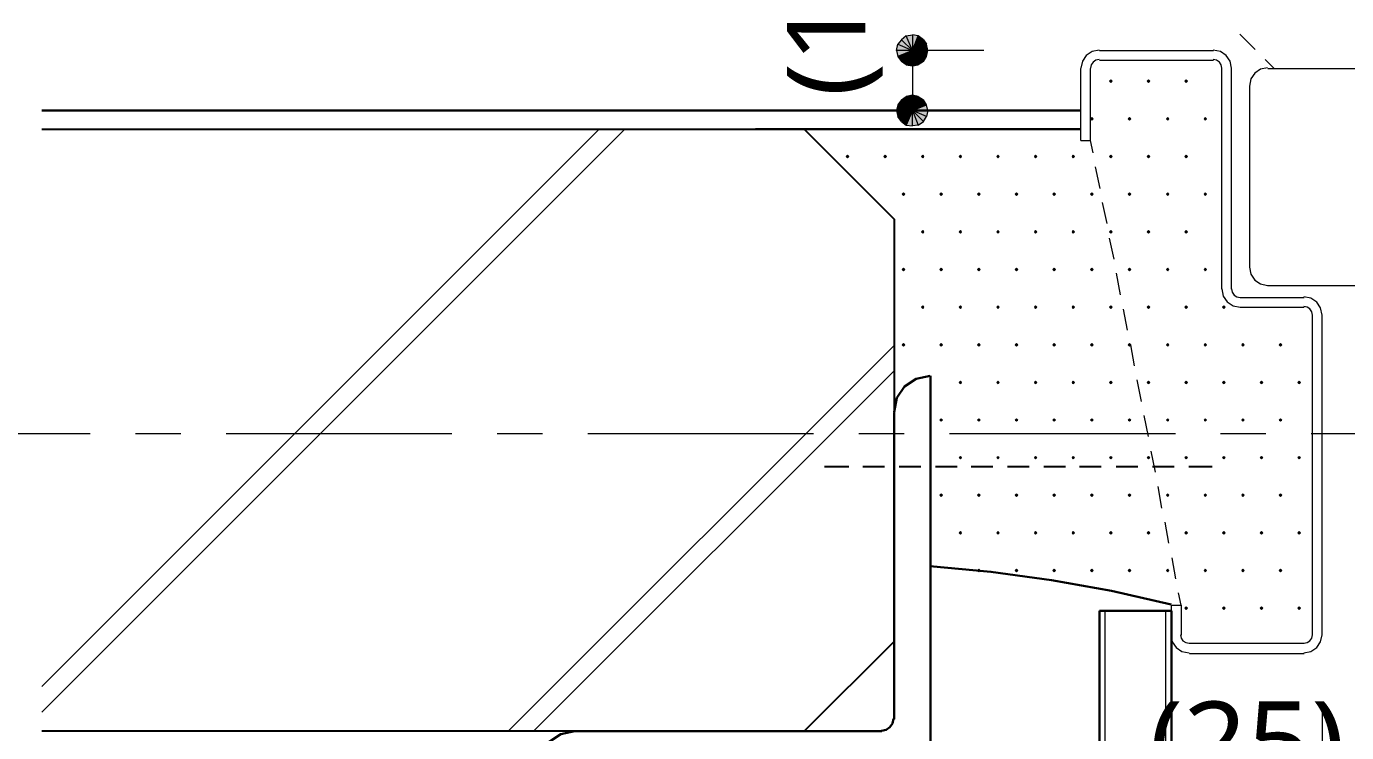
# Model space of a CAD drawing. Header units: millimetres. Extents: x 0 to 420, y 0 to 297.
# Drawn here: x 250.99 to 294.8, y 212.2 to 235.63 of the extents above; entities that cross this region are included whole.
import ezdxf
from ezdxf.enums import TextEntityAlignment as Align

# ---------------------------------------------------------------- set-up
doc = ezdxf.new("R2010")
doc.units = ezdxf.units.MM
doc.styles.add('kst32b', font='NotoSansJP-Variable.ttf')

msp = doc.modelspace()

# ---------------------------------------------------------------- hatches: boundary and pattern name
h = msp.add_hatch(color=7)
h.paths.add_polyline_path([(280.585, 235.31), (280.395, 235.352), (280.395, 234.823), (280.585, 235.31)])
h.paths.add_polyline_path([(280.395, 235.352), (280.395, 234.823), (280.183, 235.31), (280.395, 235.352)])
h.paths.add_polyline_path([(280.395, 234.823), (280.183, 235.31), (280.035, 235.183), (280.395, 234.823)])
h = msp.add_hatch(color=7)
h.paths.add_polyline_path([(280.903, 234.823), (280.861, 235.035), (280.395, 234.823), (280.903, 234.823)])
h.paths.add_polyline_path([(280.861, 235.035), (280.395, 234.823), (280.755, 235.183), (280.861, 235.035)])
h.paths.add_polyline_path([(280.395, 234.823), (280.755, 235.183), (280.585, 235.31), (280.395, 234.823)])
h = msp.add_hatch(color=7)
h.paths.add_polyline_path([(280.035, 235.183), (279.908, 235.035), (280.395, 234.823), (280.035, 235.183)])
h.paths.add_polyline_path([(279.908, 235.035), (280.395, 234.823), (279.866, 234.823), (279.908, 235.035)])
h.paths.add_polyline_path([(280.395, 234.823), (279.866, 234.823), (279.908, 234.632), (280.395, 234.823)])
h = msp.add_hatch(color=7)
h.paths.add_polyline_path([(279.908, 234.632), (280.035, 234.463), (280.395, 234.823), (279.908, 234.632)])
h.paths.add_polyline_path([(280.035, 234.463), (280.395, 234.823), (280.183, 234.357), (280.035, 234.463)])
h.paths.add_polyline_path([(280.395, 234.823), (280.183, 234.357), (280.395, 234.315), (280.395, 234.823)])
h = msp.add_hatch(color=7)
h.paths.add_polyline_path([(280.395, 234.315), (280.585, 234.357), (280.395, 234.823), (280.395, 234.315)])
h.paths.add_polyline_path([(280.585, 234.357), (280.395, 234.823), (280.755, 234.463), (280.585, 234.357)])
h.paths.add_polyline_path([(280.395, 234.823), (280.755, 234.463), (280.861, 234.632), (280.395, 234.823)])
for points in [[(280.861, 234.632), (280.903, 234.823), (280.395, 234.823), (280.861, 234.632)], [(286.978, 233.849), (286.957, 233.828), (286.935, 233.807), (286.957, 233.786), (286.978, 233.765), (286.999, 233.786), (287.02, 233.807), (286.999, 233.828), (286.978, 233.849)], [(288.227, 233.849), (288.205, 233.828), (288.184, 233.807), (288.205, 233.786), (288.227, 233.765), (288.248, 233.786), (288.269, 233.807), (288.248, 233.828), (288.227, 233.849)], [(289.475, 233.849), (289.454, 233.828), (289.433, 233.807), (289.454, 233.786), (289.475, 233.765), (289.496, 233.786), (289.518, 233.807), (289.496, 233.828), (289.475, 233.849)], [(279.908, 233.024), (279.866, 232.833), (280.395, 232.833), (279.908, 233.024)], [(286.343, 232.6), (286.321, 232.579), (286.3, 232.558), (286.321, 232.537), (286.343, 232.516), (286.364, 232.537), (286.385, 232.558), (286.364, 232.579), (286.343, 232.6)], [(287.591, 232.6), (287.57, 232.579), (287.549, 232.558), (287.57, 232.537), (287.591, 232.516), (287.613, 232.537), (287.634, 232.558), (287.613, 232.579), (287.591, 232.6)], [(288.862, 232.6), (288.84, 232.579), (288.819, 232.558), (288.84, 232.537), (288.862, 232.516), (288.883, 232.537), (288.904, 232.558), (288.883, 232.579), (288.862, 232.6)], [(290.11, 232.6), (290.089, 232.579), (290.068, 232.558), (290.089, 232.537), (290.11, 232.516), (290.132, 232.537), (290.153, 232.558), (290.132, 232.579), (290.11, 232.6)], [(278.236, 231.352), (278.215, 231.33), (278.194, 231.309), (278.215, 231.288), (278.236, 231.267), (278.257, 231.288), (278.278, 231.309), (278.257, 231.33), (278.236, 231.352)], [(279.485, 231.352), (279.464, 231.33), (279.442, 231.309), (279.464, 231.288), (279.485, 231.267), (279.506, 231.288), (279.527, 231.309), (279.506, 231.33), (279.485, 231.352)], [(280.734, 231.352), (280.712, 231.33), (280.691, 231.309), (280.712, 231.288), (280.734, 231.267), (280.755, 231.288), (280.776, 231.309), (280.755, 231.33), (280.734, 231.352)], [(281.982, 231.352), (281.961, 231.33), (281.94, 231.309), (281.961, 231.288), (281.982, 231.267), (282.004, 231.288), (282.025, 231.309), (282.004, 231.33), (281.982, 231.352)], [(283.231, 231.352), (283.21, 231.33), (283.189, 231.309), (283.21, 231.288), (283.231, 231.267), (283.252, 231.288), (283.273, 231.309), (283.252, 231.33), (283.231, 231.352)], [(284.48, 231.352), (284.459, 231.33), (284.438, 231.309), (284.459, 231.288), (284.48, 231.267), (284.501, 231.288), (284.522, 231.309), (284.501, 231.33), (284.48, 231.352)], [(285.729, 231.352), (285.708, 231.33), (285.687, 231.309), (285.708, 231.288), (285.729, 231.267), (285.75, 231.288), (285.771, 231.309), (285.75, 231.33), (285.729, 231.352)], [(286.978, 231.352), (286.957, 231.33), (286.935, 231.309), (286.957, 231.288), (286.978, 231.267), (286.999, 231.288), (287.02, 231.309), (286.999, 231.33), (286.978, 231.352)], [(288.227, 231.352), (288.205, 231.33), (288.184, 231.309), (288.205, 231.288), (288.227, 231.267), (288.248, 231.288), (288.269, 231.309), (288.248, 231.33), (288.227, 231.352)], [(289.475, 231.352), (289.454, 231.33), (289.433, 231.309), (289.454, 231.288), (289.475, 231.267), (289.496, 231.288), (289.518, 231.309), (289.496, 231.33), (289.475, 231.352)], [(280.098, 230.103), (280.077, 230.082), (280.056, 230.061), (280.077, 230.039), (280.098, 230.018), (280.12, 230.039), (280.141, 230.061), (280.12, 230.082), (280.098, 230.103)], [(281.347, 230.103), (281.326, 230.082), (281.305, 230.061), (281.326, 230.039), (281.347, 230.018), (281.369, 230.039), (281.39, 230.061), (281.369, 230.082), (281.347, 230.103)], [(282.596, 230.103), (282.575, 230.082), (282.554, 230.061), (282.575, 230.039), (282.596, 230.018), (282.617, 230.039), (282.639, 230.061), (282.617, 230.082), (282.596, 230.103)], [(283.845, 230.103), (283.824, 230.082), (283.803, 230.061), (283.824, 230.039), (283.845, 230.018), (283.866, 230.039), (283.887, 230.061), (283.866, 230.082), (283.845, 230.103)], [(285.094, 230.103), (285.073, 230.082), (285.052, 230.061), (285.073, 230.039), (285.094, 230.018), (285.115, 230.039), (285.136, 230.061), (285.115, 230.082), (285.094, 230.103)], [(286.343, 230.103), (286.321, 230.082), (286.3, 230.061), (286.321, 230.039), (286.343, 230.018), (286.364, 230.039), (286.385, 230.061), (286.364, 230.082), (286.343, 230.103)], [(287.591, 230.103), (287.57, 230.082), (287.549, 230.061), (287.57, 230.039), (287.591, 230.018), (287.613, 230.039), (287.634, 230.061), (287.613, 230.082), (287.591, 230.103)], [(288.862, 230.103), (288.84, 230.082), (288.819, 230.061), (288.84, 230.039), (288.862, 230.018), (288.883, 230.039), (288.904, 230.061), (288.883, 230.082), (288.862, 230.103)], [(290.11, 230.103), (290.089, 230.082), (290.068, 230.061), (290.089, 230.039), (290.11, 230.018), (290.132, 230.039), (290.153, 230.061), (290.132, 230.082), (290.11, 230.103)], [(280.734, 228.854), (280.712, 228.833), (280.691, 228.812), (280.712, 228.79), (280.734, 228.769), (280.755, 228.79), (280.776, 228.812), (280.755, 228.833), (280.734, 228.854)], [(281.982, 228.854), (281.961, 228.833), (281.94, 228.812), (281.961, 228.79), (281.982, 228.769), (282.004, 228.79), (282.025, 228.812), (282.004, 228.833), (281.982, 228.854)], [(283.231, 228.854), (283.21, 228.833), (283.189, 228.812), (283.21, 228.79), (283.231, 228.769), (283.252, 228.79), (283.273, 228.812), (283.252, 228.833), (283.231, 228.854)], [(284.48, 228.854), (284.459, 228.833), (284.438, 228.812), (284.459, 228.79), (284.48, 228.769), (284.501, 228.79), (284.522, 228.812), (284.501, 228.833), (284.48, 228.854)], [(285.729, 228.854), (285.708, 228.833), (285.687, 228.812), (285.708, 228.79), (285.729, 228.769), (285.75, 228.79), (285.771, 228.812), (285.75, 228.833), (285.729, 228.854)], [(286.978, 228.854), (286.957, 228.833), (286.935, 228.812), (286.957, 228.79), (286.978, 228.769), (286.999, 228.79), (287.02, 228.812), (286.999, 228.833), (286.978, 228.854)], [(288.227, 228.854), (288.205, 228.833), (288.184, 228.812), (288.205, 228.79), (288.227, 228.769), (288.248, 228.79), (288.269, 228.812), (288.248, 228.833), (288.227, 228.854)], [(289.475, 228.854), (289.454, 228.833), (289.433, 228.812), (289.454, 228.79), (289.475, 228.769), (289.496, 228.79), (289.518, 228.812), (289.496, 228.833), (289.475, 228.854)], [(280.098, 227.605), (280.077, 227.584), (280.056, 227.563), (280.077, 227.542), (280.098, 227.521), (280.12, 227.542), (280.141, 227.563), (280.12, 227.584), (280.098, 227.605)], [(281.347, 227.605), (281.326, 227.584), (281.305, 227.563), (281.326, 227.542), (281.347, 227.521), (281.369, 227.542), (281.39, 227.563), (281.369, 227.584), (281.347, 227.605)], [(282.596, 227.605), (282.575, 227.584), (282.554, 227.563), (282.575, 227.542), (282.596, 227.521), (282.617, 227.542), (282.639, 227.563), (282.617, 227.584), (282.596, 227.605)], [(283.845, 227.605), (283.824, 227.584), (283.803, 227.563), (283.824, 227.542), (283.845, 227.521), (283.866, 227.542), (283.887, 227.563), (283.866, 227.584), (283.845, 227.605)], [(285.094, 227.605), (285.073, 227.584), (285.052, 227.563), (285.073, 227.542), (285.094, 227.521), (285.115, 227.542), (285.136, 227.563), (285.115, 227.584), (285.094, 227.605)], [(286.343, 227.605), (286.321, 227.584), (286.3, 227.563), (286.321, 227.542), (286.343, 227.521), (286.364, 227.542), (286.385, 227.563), (286.364, 227.584), (286.343, 227.605)], [(287.591, 227.605), (287.57, 227.584), (287.549, 227.563), (287.57, 227.542), (287.591, 227.521), (287.613, 227.542), (287.634, 227.563), (287.613, 227.584), (287.591, 227.605)], [(288.862, 227.605), (288.84, 227.584), (288.819, 227.563), (288.84, 227.542), (288.862, 227.521), (288.883, 227.542), (288.904, 227.563), (288.883, 227.584), (288.862, 227.605)], [(290.11, 227.605), (290.089, 227.584), (290.068, 227.563), (290.089, 227.542), (290.11, 227.521), (290.132, 227.542), (290.153, 227.563), (290.132, 227.584), (290.11, 227.605)], [(280.734, 226.356), (280.712, 226.335), (280.691, 226.314), (280.712, 226.293), (280.734, 226.272), (280.755, 226.293), (280.776, 226.314), (280.755, 226.335), (280.734, 226.356)], [(281.982, 226.356), (281.961, 226.335), (281.94, 226.314), (281.961, 226.293), (281.982, 226.272), (282.004, 226.293), (282.025, 226.314), (282.004, 226.335), (281.982, 226.356)], [(283.231, 226.356), (283.21, 226.335), (283.189, 226.314), (283.21, 226.293), (283.231, 226.272), (283.252, 226.293), (283.273, 226.314), (283.252, 226.335), (283.231, 226.356)], [(284.48, 226.356), (284.459, 226.335), (284.438, 226.314), (284.459, 226.293), (284.48, 226.272), (284.501, 226.293), (284.522, 226.314), (284.501, 226.335), (284.48, 226.356)], [(285.729, 226.356), (285.708, 226.335), (285.687, 226.314), (285.708, 226.293), (285.729, 226.272), (285.75, 226.293), (285.771, 226.314), (285.75, 226.335), (285.729, 226.356)], [(286.978, 226.356), (286.957, 226.335), (286.935, 226.314), (286.957, 226.293), (286.978, 226.272), (286.999, 226.293), (287.02, 226.314), (286.999, 226.335), (286.978, 226.356)], [(288.227, 226.356), (288.205, 226.335), (288.184, 226.314), (288.205, 226.293), (288.227, 226.272), (288.248, 226.293), (288.269, 226.314), (288.248, 226.335), (288.227, 226.356)], [(289.475, 226.356), (289.454, 226.335), (289.433, 226.314), (289.454, 226.293), (289.475, 226.272), (289.496, 226.293), (289.518, 226.314), (289.496, 226.335), (289.475, 226.356)], [(290.724, 226.356), (290.703, 226.335), (290.682, 226.314), (290.703, 226.293), (290.724, 226.272), (290.745, 226.293), (290.766, 226.314), (290.745, 226.335), (290.724, 226.356)], [(280.098, 225.107), (280.077, 225.086), (280.056, 225.065), (280.077, 225.044), (280.098, 225.023), (280.12, 225.044), (280.141, 225.065), (280.12, 225.086), (280.098, 225.107)], [(281.347, 225.107), (281.326, 225.086), (281.305, 225.065), (281.326, 225.044), (281.347, 225.023), (281.369, 225.044), (281.39, 225.065), (281.369, 225.086), (281.347, 225.107)], [(282.596, 225.107), (282.575, 225.086), (282.554, 225.065), (282.575, 225.044), (282.596, 225.023), (282.617, 225.044), (282.639, 225.065), (282.617, 225.086), (282.596, 225.107)], [(283.845, 225.107), (283.824, 225.086), (283.803, 225.065), (283.824, 225.044), (283.845, 225.023), (283.866, 225.044), (283.887, 225.065), (283.866, 225.086), (283.845, 225.107)], [(285.094, 225.107), (285.073, 225.086), (285.052, 225.065), (285.073, 225.044), (285.094, 225.023), (285.115, 225.044), (285.136, 225.065), (285.115, 225.086), (285.094, 225.107)], [(286.343, 225.107), (286.321, 225.086), (286.3, 225.065), (286.321, 225.044), (286.343, 225.023), (286.364, 225.044), (286.385, 225.065), (286.364, 225.086), (286.343, 225.107)], [(287.591, 225.107), (287.57, 225.086), (287.549, 225.065), (287.57, 225.044), (287.591, 225.023), (287.613, 225.044), (287.634, 225.065), (287.613, 225.086), (287.591, 225.107)], [(288.862, 225.107), (288.84, 225.086), (288.819, 225.065), (288.84, 225.044), (288.862, 225.023), (288.883, 225.044), (288.904, 225.065), (288.883, 225.086), (288.862, 225.107)], [(290.11, 225.107), (290.089, 225.086), (290.068, 225.065), (290.089, 225.044), (290.11, 225.023), (290.132, 225.044), (290.153, 225.065), (290.132, 225.086), (290.11, 225.107)], [(291.359, 225.107), (291.338, 225.086), (291.317, 225.065), (291.338, 225.044), (291.359, 225.023), (291.38, 225.044), (291.402, 225.065), (291.38, 225.086), (291.359, 225.107)], [(292.608, 225.107), (292.587, 225.086), (292.566, 225.065), (292.587, 225.044), (292.608, 225.023), (292.629, 225.044), (292.65, 225.065), (292.629, 225.086), (292.608, 225.107)], [(281.982, 223.859), (281.961, 223.837), (281.94, 223.816), (281.961, 223.795), (281.982, 223.774), (282.004, 223.795), (282.025, 223.816), (282.004, 223.837), (281.982, 223.859)], [(283.231, 223.859), (283.21, 223.837), (283.189, 223.816), (283.21, 223.795), (283.231, 223.774), (283.252, 223.795), (283.273, 223.816), (283.252, 223.837), (283.231, 223.859)], [(284.48, 223.859), (284.459, 223.837), (284.438, 223.816), (284.459, 223.795), (284.48, 223.774), (284.501, 223.795), (284.522, 223.816), (284.501, 223.837), (284.48, 223.859)], [(285.729, 223.859), (285.708, 223.837), (285.687, 223.816), (285.708, 223.795), (285.729, 223.774), (285.75, 223.795), (285.771, 223.816), (285.75, 223.837), (285.729, 223.859)], [(286.978, 223.859), (286.957, 223.837), (286.935, 223.816), (286.957, 223.795), (286.978, 223.774), (286.999, 223.795), (287.02, 223.816), (286.999, 223.837), (286.978, 223.859)], [(288.227, 223.859), (288.205, 223.837), (288.184, 223.816), (288.205, 223.795), (288.227, 223.774), (288.248, 223.795), (288.269, 223.816), (288.248, 223.837), (288.227, 223.859)], [(289.475, 223.859), (289.454, 223.837), (289.433, 223.816), (289.454, 223.795), (289.475, 223.774), (289.496, 223.795), (289.518, 223.816), (289.496, 223.837), (289.475, 223.859)], [(290.724, 223.859), (290.703, 223.837), (290.682, 223.816), (290.703, 223.795), (290.724, 223.774), (290.745, 223.795), (290.766, 223.816), (290.745, 223.837), (290.724, 223.859)], [(291.973, 223.859), (291.952, 223.837), (291.931, 223.816), (291.952, 223.795), (291.973, 223.774), (291.994, 223.795), (292.015, 223.816), (291.994, 223.837), (291.973, 223.859)], [(293.222, 223.859), (293.201, 223.837), (293.179, 223.816), (293.201, 223.795), (293.222, 223.774), (293.243, 223.795), (293.264, 223.816), (293.243, 223.837), (293.222, 223.859)], [(281.347, 222.61), (281.326, 222.589), (281.305, 222.567), (281.326, 222.546), (281.347, 222.525), (281.369, 222.546), (281.39, 222.567), (281.369, 222.589), (281.347, 222.61)], [(282.596, 222.61), (282.575, 222.589), (282.554, 222.567), (282.575, 222.546), (282.596, 222.525), (282.617, 222.546), (282.639, 222.567), (282.617, 222.589), (282.596, 222.61)], [(283.845, 222.61), (283.824, 222.589), (283.803, 222.567), (283.824, 222.546), (283.845, 222.525), (283.866, 222.546), (283.887, 222.567), (283.866, 222.589), (283.845, 222.61)], [(285.094, 222.61), (285.073, 222.589), (285.052, 222.567), (285.073, 222.546), (285.094, 222.525), (285.115, 222.546), (285.136, 222.567), (285.115, 222.589), (285.094, 222.61)], [(286.343, 222.61), (286.321, 222.589), (286.3, 222.567), (286.321, 222.546), (286.343, 222.525), (286.364, 222.546), (286.385, 222.567), (286.364, 222.589), (286.343, 222.61)], [(287.591, 222.61), (287.57, 222.589), (287.549, 222.567), (287.57, 222.546), (287.591, 222.525), (287.613, 222.546), (287.634, 222.567), (287.613, 222.589), (287.591, 222.61)], [(288.862, 222.61), (288.84, 222.589), (288.819, 222.567), (288.84, 222.546), (288.862, 222.525), (288.883, 222.546), (288.904, 222.567), (288.883, 222.589), (288.862, 222.61)], [(290.11, 222.61), (290.089, 222.589), (290.068, 222.567), (290.089, 222.546), (290.11, 222.525), (290.132, 222.546), (290.153, 222.567), (290.132, 222.589), (290.11, 222.61)], [(291.359, 222.61), (291.338, 222.589), (291.317, 222.567), (291.338, 222.546), (291.359, 222.525), (291.38, 222.546), (291.402, 222.567), (291.38, 222.589), (291.359, 222.61)], [(292.608, 222.61), (292.587, 222.589), (292.566, 222.567), (292.587, 222.546), (292.608, 222.525), (292.629, 222.546), (292.65, 222.567), (292.629, 222.589), (292.608, 222.61)], [(281.982, 221.361), (281.961, 221.34), (281.94, 221.319), (281.961, 221.297), (281.982, 221.276), (282.004, 221.297), (282.025, 221.319), (282.004, 221.34), (281.982, 221.361)], [(283.231, 221.361), (283.21, 221.34), (283.189, 221.319), (283.21, 221.297), (283.231, 221.276), (283.252, 221.297), (283.273, 221.319), (283.252, 221.34), (283.231, 221.361)], [(284.48, 221.361), (284.459, 221.34), (284.438, 221.319), (284.459, 221.297), (284.48, 221.276), (284.501, 221.297), (284.522, 221.319), (284.501, 221.34), (284.48, 221.361)], [(285.729, 221.361), (285.708, 221.34), (285.687, 221.319), (285.708, 221.297), (285.729, 221.276), (285.75, 221.297), (285.771, 221.319), (285.75, 221.34), (285.729, 221.361)], [(286.978, 221.361), (286.957, 221.34), (286.935, 221.319), (286.957, 221.297), (286.978, 221.276), (286.999, 221.297), (287.02, 221.319), (286.999, 221.34), (286.978, 221.361)], [(288.227, 221.361), (288.205, 221.34), (288.184, 221.319), (288.205, 221.297), (288.227, 221.276), (288.248, 221.297), (288.269, 221.319), (288.248, 221.34), (288.227, 221.361)], [(289.475, 221.361), (289.454, 221.34), (289.433, 221.319), (289.454, 221.297), (289.475, 221.276), (289.496, 221.297), (289.518, 221.319), (289.496, 221.34), (289.475, 221.361)], [(290.724, 221.361), (290.703, 221.34), (290.682, 221.319), (290.703, 221.297), (290.724, 221.276), (290.745, 221.297), (290.766, 221.319), (290.745, 221.34), (290.724, 221.361)], [(291.973, 221.361), (291.952, 221.34), (291.931, 221.319), (291.952, 221.297), (291.973, 221.276), (291.994, 221.297), (292.015, 221.319), (291.994, 221.34), (291.973, 221.361)], [(293.222, 221.361), (293.201, 221.34), (293.179, 221.319), (293.201, 221.297), (293.222, 221.276), (293.243, 221.297), (293.264, 221.319), (293.243, 221.34), (293.222, 221.361)], [(281.347, 220.112), (281.326, 220.091), (281.305, 220.07), (281.326, 220.049), (281.347, 220.028), (281.369, 220.049), (281.39, 220.07), (281.369, 220.091), (281.347, 220.112)], [(282.596, 220.112), (282.575, 220.091), (282.554, 220.07), (282.575, 220.049), (282.596, 220.028), (282.617, 220.049), (282.639, 220.07), (282.617, 220.091), (282.596, 220.112)], [(283.845, 220.112), (283.824, 220.091), (283.803, 220.07), (283.824, 220.049), (283.845, 220.028), (283.866, 220.049), (283.887, 220.07), (283.866, 220.091), (283.845, 220.112)], [(285.094, 220.112), (285.073, 220.091), (285.052, 220.07), (285.073, 220.049), (285.094, 220.028), (285.115, 220.049), (285.136, 220.07), (285.115, 220.091), (285.094, 220.112)], [(286.343, 220.112), (286.321, 220.091), (286.3, 220.07), (286.321, 220.049), (286.343, 220.028), (286.364, 220.049), (286.385, 220.07), (286.364, 220.091), (286.343, 220.112)], [(287.591, 220.112), (287.57, 220.091), (287.549, 220.07), (287.57, 220.049), (287.591, 220.028), (287.613, 220.049), (287.634, 220.07), (287.613, 220.091), (287.591, 220.112)], [(288.862, 220.112), (288.84, 220.091), (288.819, 220.07), (288.84, 220.049), (288.862, 220.028), (288.883, 220.049), (288.904, 220.07), (288.883, 220.091), (288.862, 220.112)], [(290.11, 220.112), (290.089, 220.091), (290.068, 220.07), (290.089, 220.049), (290.11, 220.028), (290.132, 220.049), (290.153, 220.07), (290.132, 220.091), (290.11, 220.112)], [(291.359, 220.112), (291.338, 220.091), (291.317, 220.07), (291.338, 220.049), (291.359, 220.028), (291.38, 220.049), (291.402, 220.07), (291.38, 220.091), (291.359, 220.112)], [(292.608, 220.112), (292.587, 220.091), (292.566, 220.07), (292.587, 220.049), (292.608, 220.028), (292.629, 220.049), (292.65, 220.07), (292.629, 220.091), (292.608, 220.112)], [(281.982, 218.863), (281.961, 218.842), (281.94, 218.821), (281.961, 218.8), (281.982, 218.779), (282.004, 218.8), (282.025, 218.821), (282.004, 218.842), (281.982, 218.863)], [(283.231, 218.863), (283.21, 218.842), (283.189, 218.821), (283.21, 218.8), (283.231, 218.779), (283.252, 218.8), (283.273, 218.821), (283.252, 218.842), (283.231, 218.863)], [(284.48, 218.863), (284.459, 218.842), (284.438, 218.821), (284.459, 218.8), (284.48, 218.779), (284.501, 218.8), (284.522, 218.821), (284.501, 218.842), (284.48, 218.863)], [(285.729, 218.863), (285.708, 218.842), (285.687, 218.821), (285.708, 218.8), (285.729, 218.779), (285.75, 218.8), (285.771, 218.821), (285.75, 218.842), (285.729, 218.863)], [(286.978, 218.863), (286.957, 218.842), (286.935, 218.821), (286.957, 218.8), (286.978, 218.779), (286.999, 218.8), (287.02, 218.821), (286.999, 218.842), (286.978, 218.863)], [(288.227, 218.863), (288.205, 218.842), (288.184, 218.821), (288.205, 218.8), (288.227, 218.779), (288.248, 218.8), (288.269, 218.821), (288.248, 218.842), (288.227, 218.863)], [(289.475, 218.863), (289.454, 218.842), (289.433, 218.821), (289.454, 218.8), (289.475, 218.779), (289.496, 218.8), (289.518, 218.821), (289.496, 218.842), (289.475, 218.863)], [(290.724, 218.863), (290.703, 218.842), (290.682, 218.821), (290.703, 218.8), (290.724, 218.779), (290.745, 218.8), (290.766, 218.821), (290.745, 218.842), (290.724, 218.863)], [(291.973, 218.863), (291.952, 218.842), (291.931, 218.821), (291.952, 218.8), (291.973, 218.779), (291.994, 218.8), (292.015, 218.821), (291.994, 218.842), (291.973, 218.863)], [(293.222, 218.863), (293.201, 218.842), (293.179, 218.821), (293.201, 218.8), (293.222, 218.779), (293.243, 218.8), (293.264, 218.821), (293.243, 218.842), (293.222, 218.863)], [(282.596, 217.614), (282.575, 217.593), (282.554, 217.572), (282.575, 217.551), (282.596, 217.53), (282.617, 217.551), (282.639, 217.572), (282.617, 217.593), (282.596, 217.614)], [(283.845, 217.614), (283.824, 217.593), (283.803, 217.572), (283.824, 217.551), (283.845, 217.53), (283.866, 217.551), (283.887, 217.572), (283.866, 217.593), (283.845, 217.614)], [(285.094, 217.614), (285.073, 217.593), (285.052, 217.572), (285.073, 217.551), (285.094, 217.53), (285.115, 217.551), (285.136, 217.572), (285.115, 217.593), (285.094, 217.614)], [(286.343, 217.614), (286.321, 217.593), (286.3, 217.572), (286.321, 217.551), (286.343, 217.53), (286.364, 217.551), (286.385, 217.572), (286.364, 217.593), (286.343, 217.614)], [(287.591, 217.614), (287.57, 217.593), (287.549, 217.572), (287.57, 217.551), (287.591, 217.53), (287.613, 217.551), (287.634, 217.572), (287.613, 217.593), (287.591, 217.614)], [(288.862, 217.614), (288.84, 217.593), (288.819, 217.572), (288.84, 217.551), (288.862, 217.53), (288.883, 217.551), (288.904, 217.572), (288.883, 217.593), (288.862, 217.614)], [(290.11, 217.614), (290.089, 217.593), (290.068, 217.572), (290.089, 217.551), (290.11, 217.53), (290.132, 217.551), (290.153, 217.572), (290.132, 217.593), (290.11, 217.614)], [(291.359, 217.614), (291.338, 217.593), (291.317, 217.572), (291.338, 217.551), (291.359, 217.53), (291.38, 217.551), (291.402, 217.572), (291.38, 217.593), (291.359, 217.614)], [(292.608, 217.614), (292.587, 217.593), (292.566, 217.572), (292.587, 217.551), (292.608, 217.53), (292.629, 217.551), (292.65, 217.572), (292.629, 217.593), (292.608, 217.614)], [(289.475, 216.366), (289.454, 216.345), (289.433, 216.323), (289.454, 216.302), (289.475, 216.281), (289.496, 216.302), (289.518, 216.323), (289.496, 216.345), (289.475, 216.366)], [(290.724, 216.366), (290.703, 216.345), (290.682, 216.323), (290.703, 216.302), (290.724, 216.281), (290.745, 216.302), (290.766, 216.323), (290.745, 216.345), (290.724, 216.366)], [(291.973, 216.366), (291.952, 216.345), (291.931, 216.323), (291.952, 216.302), (291.973, 216.281), (291.994, 216.302), (292.015, 216.323), (291.994, 216.345), (291.973, 216.366)], [(293.222, 216.366), (293.201, 216.345), (293.179, 216.323), (293.201, 216.302), (293.222, 216.281), (293.243, 216.302), (293.264, 216.323), (293.243, 216.345), (293.222, 216.366)]]:
    msp.add_hatch(color=7).paths.add_polyline_path(points)
h = msp.add_hatch(color=7)
h.paths.add_polyline_path([(280.395, 233.341), (280.183, 233.299), (280.395, 232.833), (280.395, 233.341)])
h.paths.add_polyline_path([(280.183, 233.299), (280.395, 232.833), (280.035, 233.193), (280.183, 233.299)])
h.paths.add_polyline_path([(280.395, 232.833), (280.035, 233.193), (279.908, 233.024), (280.395, 232.833)])
h = msp.add_hatch(color=7)
h.paths.add_polyline_path([(280.861, 233.024), (280.755, 233.193), (280.395, 232.833), (280.861, 233.024)])
h.paths.add_polyline_path([(280.755, 233.193), (280.395, 232.833), (280.585, 233.299), (280.755, 233.193)])
h.paths.add_polyline_path([(280.395, 232.833), (280.585, 233.299), (280.395, 233.341), (280.395, 232.833)])
h = msp.add_hatch(color=7)
h.paths.add_polyline_path([(279.866, 232.833), (279.908, 232.643), (280.395, 232.833), (279.866, 232.833)])
h.paths.add_polyline_path([(279.908, 232.643), (280.395, 232.833), (280.035, 232.473), (279.908, 232.643)])
h.paths.add_polyline_path([(280.395, 232.833), (280.035, 232.473), (280.183, 232.346), (280.395, 232.833)])
h = msp.add_hatch(color=7)
h.paths.add_polyline_path([(280.183, 232.346), (280.395, 232.325), (280.395, 232.833), (280.183, 232.346)])
h.paths.add_polyline_path([(280.395, 232.325), (280.395, 232.833), (280.585, 232.346), (280.395, 232.325)])
h.paths.add_polyline_path([(280.395, 232.833), (280.585, 232.346), (280.755, 232.473), (280.395, 232.833)])
h = msp.add_hatch(color=7)
h.paths.add_polyline_path([(280.755, 232.473), (280.861, 232.643), (280.395, 232.833), (280.755, 232.473)])
h.paths.add_polyline_path([(280.861, 232.643), (280.395, 232.833), (280.903, 232.833), (280.861, 232.643)])
h.paths.add_polyline_path([(280.395, 232.833), (280.903, 232.833), (280.861, 233.024), (280.395, 232.833)])

# ---------------------------------------------------------------- linework, layer by layer
at = {"lineweight": 0}
for points in [[(280.395, 234.823), (280.183, 235.31), (280.035, 235.183)], [(280.395, 235.352), (280.395, 234.823), (280.183, 235.31)], [(280.585, 235.31), (280.395, 235.352), (280.395, 234.823)], [(280.395, 234.823), (280.755, 235.183), (280.585, 235.31)], [(279.908, 235.035), (280.395, 234.823), (279.866, 234.823)], [(280.395, 234.823), (279.866, 234.823), (279.908, 234.632)], [(280.035, 235.183), (279.908, 235.035), (280.395, 234.823)], [(279.908, 234.632), (280.035, 234.463), (280.395, 234.823)], [(280.035, 234.463), (280.395, 234.823), (280.183, 234.357)], [(280.395, 234.823), (280.183, 234.357), (280.395, 234.315)], [(280.861, 235.035), (280.395, 234.823), (280.755, 235.183)], [(280.903, 234.823), (280.861, 235.035), (280.395, 234.823)], [(280.395, 234.315), (280.585, 234.357), (280.395, 234.823)], [(280.585, 234.357), (280.395, 234.823), (280.755, 234.463)], [(280.395, 234.823), (280.755, 234.463), (280.861, 234.632)], [(280.861, 234.632), (280.903, 234.823), (280.395, 234.823)], [(286.978, 233.849), (286.957, 233.828), (286.935, 233.807), (286.957, 233.786), (286.978, 233.765), (286.999, 233.786), (287.02, 233.807), (286.999, 233.828)], [(288.227, 233.849), (288.205, 233.828), (288.184, 233.807), (288.205, 233.786), (288.227, 233.765), (288.248, 233.786), (288.269, 233.807), (288.248, 233.828)], [(289.475, 233.849), (289.454, 233.828), (289.433, 233.807), (289.454, 233.786), (289.475, 233.765), (289.496, 233.786), (289.518, 233.807), (289.496, 233.828)], [(280.395, 232.833), (280.035, 233.193), (279.908, 233.024)], [(280.183, 233.299), (280.395, 232.833), (280.035, 233.193)], [(280.395, 233.341), (280.183, 233.299), (280.395, 232.833)], [(280.395, 232.833), (280.585, 233.299), (280.395, 233.341)], [(280.755, 233.193), (280.395, 232.833), (280.585, 233.299)], [(280.861, 233.024), (280.755, 233.193), (280.395, 232.833)], [(279.908, 233.024), (279.866, 232.833), (280.395, 232.833)], [(279.866, 232.833), (279.908, 232.643), (280.395, 232.833)], [(279.908, 232.643), (280.395, 232.833), (280.035, 232.473)], [(280.395, 232.833), (280.035, 232.473), (280.183, 232.346)], [(280.183, 232.346), (280.395, 232.325), (280.395, 232.833)], [(280.395, 232.833), (280.903, 232.833), (280.861, 233.024)], [(280.395, 232.325), (280.395, 232.833), (280.585, 232.346)], [(280.395, 232.833), (280.585, 232.346), (280.755, 232.473)], [(280.755, 232.473), (280.861, 232.643), (280.395, 232.833)], [(280.861, 232.643), (280.395, 232.833), (280.903, 232.833)], [(286.343, 232.6), (286.321, 232.579), (286.3, 232.558), (286.321, 232.537), (286.343, 232.516), (286.364, 232.537), (286.385, 232.558), (286.364, 232.579)], [(287.591, 232.6), (287.57, 232.579), (287.549, 232.558), (287.57, 232.537), (287.591, 232.516), (287.613, 232.537), (287.634, 232.558), (287.613, 232.579)], [(288.862, 232.6), (288.84, 232.579), (288.819, 232.558), (288.84, 232.537), (288.862, 232.516), (288.883, 232.537), (288.904, 232.558), (288.883, 232.579)], [(290.11, 232.6), (290.089, 232.579), (290.068, 232.558), (290.089, 232.537), (290.11, 232.516), (290.132, 232.537), (290.153, 232.558), (290.132, 232.579)], [(278.236, 231.352), (278.215, 231.33), (278.194, 231.309), (278.215, 231.288), (278.236, 231.267), (278.257, 231.288), (278.278, 231.309), (278.257, 231.33)], [(279.485, 231.352), (279.464, 231.33), (279.442, 231.309), (279.464, 231.288), (279.485, 231.267), (279.506, 231.288), (279.527, 231.309), (279.506, 231.33)], [(280.734, 231.352), (280.712, 231.33), (280.691, 231.309), (280.712, 231.288), (280.734, 231.267), (280.755, 231.288), (280.776, 231.309), (280.755, 231.33)], [(281.982, 231.352), (281.961, 231.33), (281.94, 231.309), (281.961, 231.288), (281.982, 231.267), (282.004, 231.288), (282.025, 231.309), (282.004, 231.33)], [(283.231, 231.352), (283.21, 231.33), (283.189, 231.309), (283.21, 231.288), (283.231, 231.267), (283.252, 231.288), (283.273, 231.309), (283.252, 231.33)], [(284.48, 231.352), (284.459, 231.33), (284.438, 231.309), (284.459, 231.288), (284.48, 231.267), (284.501, 231.288), (284.522, 231.309), (284.501, 231.33)], [(285.729, 231.352), (285.708, 231.33), (285.687, 231.309), (285.708, 231.288), (285.729, 231.267), (285.75, 231.288), (285.771, 231.309), (285.75, 231.33)], [(286.978, 231.352), (286.957, 231.33), (286.935, 231.309), (286.957, 231.288), (286.978, 231.267), (286.999, 231.288), (287.02, 231.309), (286.999, 231.33)], [(288.227, 231.352), (288.205, 231.33), (288.184, 231.309), (288.205, 231.288), (288.227, 231.267), (288.248, 231.288), (288.269, 231.309), (288.248, 231.33)], [(289.475, 231.352), (289.454, 231.33), (289.433, 231.309), (289.454, 231.288), (289.475, 231.267), (289.496, 231.288), (289.518, 231.309), (289.496, 231.33)], [(280.098, 230.103), (280.077, 230.082), (280.056, 230.061), (280.077, 230.039), (280.098, 230.018), (280.12, 230.039), (280.141, 230.061), (280.12, 230.082)], [(281.347, 230.103), (281.326, 230.082), (281.305, 230.061), (281.326, 230.039), (281.347, 230.018), (281.369, 230.039), (281.39, 230.061), (281.369, 230.082)], [(282.596, 230.103), (282.575, 230.082), (282.554, 230.061), (282.575, 230.039), (282.596, 230.018), (282.617, 230.039), (282.639, 230.061), (282.617, 230.082)], [(283.845, 230.103), (283.824, 230.082), (283.803, 230.061), (283.824, 230.039), (283.845, 230.018), (283.866, 230.039), (283.887, 230.061), (283.866, 230.082)], [(285.094, 230.103), (285.073, 230.082), (285.052, 230.061), (285.073, 230.039), (285.094, 230.018), (285.115, 230.039), (285.136, 230.061), (285.115, 230.082)], [(286.343, 230.103), (286.321, 230.082), (286.3, 230.061), (286.321, 230.039), (286.343, 230.018), (286.364, 230.039), (286.385, 230.061), (286.364, 230.082)], [(287.591, 230.103), (287.57, 230.082), (287.549, 230.061), (287.57, 230.039), (287.591, 230.018), (287.613, 230.039), (287.634, 230.061), (287.613, 230.082)], [(288.862, 230.103), (288.84, 230.082), (288.819, 230.061), (288.84, 230.039), (288.862, 230.018), (288.883, 230.039), (288.904, 230.061), (288.883, 230.082)], [(290.11, 230.103), (290.089, 230.082), (290.068, 230.061), (290.089, 230.039), (290.11, 230.018), (290.132, 230.039), (290.153, 230.061), (290.132, 230.082)], [(280.734, 228.854), (280.712, 228.833), (280.691, 228.812), (280.712, 228.79), (280.734, 228.769), (280.755, 228.79), (280.776, 228.812), (280.755, 228.833)], [(281.982, 228.854), (281.961, 228.833), (281.94, 228.812), (281.961, 228.79), (281.982, 228.769), (282.004, 228.79), (282.025, 228.812), (282.004, 228.833)], [(283.231, 228.854), (283.21, 228.833), (283.189, 228.812), (283.21, 228.79), (283.231, 228.769), (283.252, 228.79), (283.273, 228.812), (283.252, 228.833)], [(284.48, 228.854), (284.459, 228.833), (284.438, 228.812), (284.459, 228.79), (284.48, 228.769), (284.501, 228.79), (284.522, 228.812), (284.501, 228.833)], [(285.729, 228.854), (285.708, 228.833), (285.687, 228.812), (285.708, 228.79), (285.729, 228.769), (285.75, 228.79), (285.771, 228.812), (285.75, 228.833)], [(286.978, 228.854), (286.957, 228.833), (286.935, 228.812), (286.957, 228.79), (286.978, 228.769), (286.999, 228.79), (287.02, 228.812), (286.999, 228.833)], [(288.227, 228.854), (288.205, 228.833), (288.184, 228.812), (288.205, 228.79), (288.227, 228.769), (288.248, 228.79), (288.269, 228.812), (288.248, 228.833)], [(289.475, 228.854), (289.454, 228.833), (289.433, 228.812), (289.454, 228.79), (289.475, 228.769), (289.496, 228.79), (289.518, 228.812), (289.496, 228.833)], [(280.098, 227.605), (280.077, 227.584), (280.056, 227.563), (280.077, 227.542), (280.098, 227.521), (280.12, 227.542), (280.141, 227.563), (280.12, 227.584)], [(281.347, 227.605), (281.326, 227.584), (281.305, 227.563), (281.326, 227.542), (281.347, 227.521), (281.369, 227.542), (281.39, 227.563), (281.369, 227.584)], [(282.596, 227.605), (282.575, 227.584), (282.554, 227.563), (282.575, 227.542), (282.596, 227.521), (282.617, 227.542), (282.639, 227.563), (282.617, 227.584)], [(283.845, 227.605), (283.824, 227.584), (283.803, 227.563), (283.824, 227.542), (283.845, 227.521), (283.866, 227.542), (283.887, 227.563), (283.866, 227.584)], [(285.094, 227.605), (285.073, 227.584), (285.052, 227.563), (285.073, 227.542), (285.094, 227.521), (285.115, 227.542), (285.136, 227.563), (285.115, 227.584)], [(286.343, 227.605), (286.321, 227.584), (286.3, 227.563), (286.321, 227.542), (286.343, 227.521), (286.364, 227.542), (286.385, 227.563), (286.364, 227.584)], [(287.591, 227.605), (287.57, 227.584), (287.549, 227.563), (287.57, 227.542), (287.591, 227.521), (287.613, 227.542), (287.634, 227.563), (287.613, 227.584)], [(288.862, 227.605), (288.84, 227.584), (288.819, 227.563), (288.84, 227.542), (288.862, 227.521), (288.883, 227.542), (288.904, 227.563), (288.883, 227.584)], [(290.11, 227.605), (290.089, 227.584), (290.068, 227.563), (290.089, 227.542), (290.11, 227.521), (290.132, 227.542), (290.153, 227.563), (290.132, 227.584)], [(280.734, 226.356), (280.712, 226.335), (280.691, 226.314), (280.712, 226.293), (280.734, 226.272), (280.755, 226.293), (280.776, 226.314), (280.755, 226.335)], [(281.982, 226.356), (281.961, 226.335), (281.94, 226.314), (281.961, 226.293), (281.982, 226.272), (282.004, 226.293), (282.025, 226.314), (282.004, 226.335)], [(283.231, 226.356), (283.21, 226.335), (283.189, 226.314), (283.21, 226.293), (283.231, 226.272), (283.252, 226.293), (283.273, 226.314), (283.252, 226.335)], [(284.48, 226.356), (284.459, 226.335), (284.438, 226.314), (284.459, 226.293), (284.48, 226.272), (284.501, 226.293), (284.522, 226.314), (284.501, 226.335)], [(285.729, 226.356), (285.708, 226.335), (285.687, 226.314), (285.708, 226.293), (285.729, 226.272), (285.75, 226.293), (285.771, 226.314), (285.75, 226.335)], [(286.978, 226.356), (286.957, 226.335), (286.935, 226.314), (286.957, 226.293), (286.978, 226.272), (286.999, 226.293), (287.02, 226.314), (286.999, 226.335)], [(288.227, 226.356), (288.205, 226.335), (288.184, 226.314), (288.205, 226.293), (288.227, 226.272), (288.248, 226.293), (288.269, 226.314), (288.248, 226.335)], [(289.475, 226.356), (289.454, 226.335), (289.433, 226.314), (289.454, 226.293), (289.475, 226.272), (289.496, 226.293), (289.518, 226.314), (289.496, 226.335)], [(290.724, 226.356), (290.703, 226.335), (290.682, 226.314), (290.703, 226.293), (290.724, 226.272), (290.745, 226.293), (290.766, 226.314), (290.745, 226.335)], [(280.098, 225.107), (280.077, 225.086), (280.056, 225.065), (280.077, 225.044), (280.098, 225.023), (280.12, 225.044), (280.141, 225.065), (280.12, 225.086)], [(281.347, 225.107), (281.326, 225.086), (281.305, 225.065), (281.326, 225.044), (281.347, 225.023), (281.369, 225.044), (281.39, 225.065), (281.369, 225.086)], [(282.596, 225.107), (282.575, 225.086), (282.554, 225.065), (282.575, 225.044), (282.596, 225.023), (282.617, 225.044), (282.639, 225.065), (282.617, 225.086)], [(283.845, 225.107), (283.824, 225.086), (283.803, 225.065), (283.824, 225.044), (283.845, 225.023), (283.866, 225.044), (283.887, 225.065), (283.866, 225.086)], [(285.094, 225.107), (285.073, 225.086), (285.052, 225.065), (285.073, 225.044), (285.094, 225.023), (285.115, 225.044), (285.136, 225.065), (285.115, 225.086)], [(286.343, 225.107), (286.321, 225.086), (286.3, 225.065), (286.321, 225.044), (286.343, 225.023), (286.364, 225.044), (286.385, 225.065), (286.364, 225.086)], [(287.591, 225.107), (287.57, 225.086), (287.549, 225.065), (287.57, 225.044), (287.591, 225.023), (287.613, 225.044), (287.634, 225.065), (287.613, 225.086)], [(288.862, 225.107), (288.84, 225.086), (288.819, 225.065), (288.84, 225.044), (288.862, 225.023), (288.883, 225.044), (288.904, 225.065), (288.883, 225.086)], [(290.11, 225.107), (290.089, 225.086), (290.068, 225.065), (290.089, 225.044), (290.11, 225.023), (290.132, 225.044), (290.153, 225.065), (290.132, 225.086)], [(291.359, 225.107), (291.338, 225.086), (291.317, 225.065), (291.338, 225.044), (291.359, 225.023), (291.38, 225.044), (291.402, 225.065), (291.38, 225.086)], [(292.608, 225.107), (292.587, 225.086), (292.566, 225.065), (292.587, 225.044), (292.608, 225.023), (292.629, 225.044), (292.65, 225.065), (292.629, 225.086)], [(281.982, 223.859), (281.961, 223.837), (281.94, 223.816), (281.961, 223.795), (281.982, 223.774), (282.004, 223.795), (282.025, 223.816), (282.004, 223.837)], [(283.231, 223.859), (283.21, 223.837), (283.189, 223.816), (283.21, 223.795), (283.231, 223.774), (283.252, 223.795), (283.273, 223.816), (283.252, 223.837)], [(284.48, 223.859), (284.459, 223.837), (284.438, 223.816), (284.459, 223.795), (284.48, 223.774), (284.501, 223.795), (284.522, 223.816), (284.501, 223.837)], [(285.729, 223.859), (285.708, 223.837), (285.687, 223.816), (285.708, 223.795), (285.729, 223.774), (285.75, 223.795), (285.771, 223.816), (285.75, 223.837)], [(286.978, 223.859), (286.957, 223.837), (286.935, 223.816), (286.957, 223.795), (286.978, 223.774), (286.999, 223.795), (287.02, 223.816), (286.999, 223.837)], [(288.227, 223.859), (288.205, 223.837), (288.184, 223.816), (288.205, 223.795), (288.227, 223.774), (288.248, 223.795), (288.269, 223.816), (288.248, 223.837)], [(289.475, 223.859), (289.454, 223.837), (289.433, 223.816), (289.454, 223.795), (289.475, 223.774), (289.496, 223.795), (289.518, 223.816), (289.496, 223.837)], [(290.724, 223.859), (290.703, 223.837), (290.682, 223.816), (290.703, 223.795), (290.724, 223.774), (290.745, 223.795), (290.766, 223.816), (290.745, 223.837)], [(291.973, 223.859), (291.952, 223.837), (291.931, 223.816), (291.952, 223.795), (291.973, 223.774), (291.994, 223.795), (292.015, 223.816), (291.994, 223.837)], [(293.222, 223.859), (293.201, 223.837), (293.179, 223.816), (293.201, 223.795), (293.222, 223.774), (293.243, 223.795), (293.264, 223.816), (293.243, 223.837)], [(281.347, 222.61), (281.326, 222.589), (281.305, 222.567), (281.326, 222.546), (281.347, 222.525), (281.369, 222.546), (281.39, 222.567), (281.369, 222.589)], [(282.596, 222.61), (282.575, 222.589), (282.554, 222.567), (282.575, 222.546), (282.596, 222.525), (282.617, 222.546), (282.639, 222.567), (282.617, 222.589)], [(283.845, 222.61), (283.824, 222.589), (283.803, 222.567), (283.824, 222.546), (283.845, 222.525), (283.866, 222.546), (283.887, 222.567), (283.866, 222.589)], [(285.094, 222.61), (285.073, 222.589), (285.052, 222.567), (285.073, 222.546), (285.094, 222.525), (285.115, 222.546), (285.136, 222.567), (285.115, 222.589)], [(286.343, 222.61), (286.321, 222.589), (286.3, 222.567), (286.321, 222.546), (286.343, 222.525), (286.364, 222.546), (286.385, 222.567), (286.364, 222.589)], [(287.591, 222.61), (287.57, 222.589), (287.549, 222.567), (287.57, 222.546), (287.591, 222.525), (287.613, 222.546), (287.634, 222.567), (287.613, 222.589)], [(288.862, 222.61), (288.84, 222.589), (288.819, 222.567), (288.84, 222.546), (288.862, 222.525), (288.883, 222.546), (288.904, 222.567), (288.883, 222.589)], [(290.11, 222.61), (290.089, 222.589), (290.068, 222.567), (290.089, 222.546), (290.11, 222.525), (290.132, 222.546), (290.153, 222.567), (290.132, 222.589)], [(291.359, 222.61), (291.338, 222.589), (291.317, 222.567), (291.338, 222.546), (291.359, 222.525), (291.38, 222.546), (291.402, 222.567), (291.38, 222.589)], [(292.608, 222.61), (292.587, 222.589), (292.566, 222.567), (292.587, 222.546), (292.608, 222.525), (292.629, 222.546), (292.65, 222.567), (292.629, 222.589)], [(281.982, 221.361), (281.961, 221.34), (281.94, 221.319), (281.961, 221.297), (281.982, 221.276), (282.004, 221.297), (282.025, 221.319), (282.004, 221.34)], [(283.231, 221.361), (283.21, 221.34), (283.189, 221.319), (283.21, 221.297), (283.231, 221.276), (283.252, 221.297), (283.273, 221.319), (283.252, 221.34)], [(284.48, 221.361), (284.459, 221.34), (284.438, 221.319), (284.459, 221.297), (284.48, 221.276), (284.501, 221.297), (284.522, 221.319), (284.501, 221.34)], [(285.729, 221.361), (285.708, 221.34), (285.687, 221.319), (285.708, 221.297), (285.729, 221.276), (285.75, 221.297), (285.771, 221.319), (285.75, 221.34)], [(286.978, 221.361), (286.957, 221.34), (286.935, 221.319), (286.957, 221.297), (286.978, 221.276), (286.999, 221.297), (287.02, 221.319), (286.999, 221.34)], [(288.227, 221.361), (288.205, 221.34), (288.184, 221.319), (288.205, 221.297), (288.227, 221.276), (288.248, 221.297), (288.269, 221.319), (288.248, 221.34)], [(289.475, 221.361), (289.454, 221.34), (289.433, 221.319), (289.454, 221.297), (289.475, 221.276), (289.496, 221.297), (289.518, 221.319), (289.496, 221.34)], [(290.724, 221.361), (290.703, 221.34), (290.682, 221.319), (290.703, 221.297), (290.724, 221.276), (290.745, 221.297), (290.766, 221.319), (290.745, 221.34)], [(291.973, 221.361), (291.952, 221.34), (291.931, 221.319), (291.952, 221.297), (291.973, 221.276), (291.994, 221.297), (292.015, 221.319), (291.994, 221.34)], [(293.222, 221.361), (293.201, 221.34), (293.179, 221.319), (293.201, 221.297), (293.222, 221.276), (293.243, 221.297), (293.264, 221.319), (293.243, 221.34)], [(281.347, 220.112), (281.326, 220.091), (281.305, 220.07), (281.326, 220.049), (281.347, 220.028), (281.369, 220.049), (281.39, 220.07), (281.369, 220.091)], [(282.596, 220.112), (282.575, 220.091), (282.554, 220.07), (282.575, 220.049), (282.596, 220.028), (282.617, 220.049), (282.639, 220.07), (282.617, 220.091)], [(283.845, 220.112), (283.824, 220.091), (283.803, 220.07), (283.824, 220.049), (283.845, 220.028), (283.866, 220.049), (283.887, 220.07), (283.866, 220.091)], [(285.094, 220.112), (285.073, 220.091), (285.052, 220.07), (285.073, 220.049), (285.094, 220.028), (285.115, 220.049), (285.136, 220.07), (285.115, 220.091)], [(286.343, 220.112), (286.321, 220.091), (286.3, 220.07), (286.321, 220.049), (286.343, 220.028), (286.364, 220.049), (286.385, 220.07), (286.364, 220.091)], [(287.591, 220.112), (287.57, 220.091), (287.549, 220.07), (287.57, 220.049), (287.591, 220.028), (287.613, 220.049), (287.634, 220.07), (287.613, 220.091)], [(288.862, 220.112), (288.84, 220.091), (288.819, 220.07), (288.84, 220.049), (288.862, 220.028), (288.883, 220.049), (288.904, 220.07), (288.883, 220.091)], [(290.11, 220.112), (290.089, 220.091), (290.068, 220.07), (290.089, 220.049), (290.11, 220.028), (290.132, 220.049), (290.153, 220.07), (290.132, 220.091)], [(291.359, 220.112), (291.338, 220.091), (291.317, 220.07), (291.338, 220.049), (291.359, 220.028), (291.38, 220.049), (291.402, 220.07), (291.38, 220.091)], [(292.608, 220.112), (292.587, 220.091), (292.566, 220.07), (292.587, 220.049), (292.608, 220.028), (292.629, 220.049), (292.65, 220.07), (292.629, 220.091)], [(281.982, 218.863), (281.961, 218.842), (281.94, 218.821), (281.961, 218.8), (281.982, 218.779), (282.004, 218.8), (282.025, 218.821), (282.004, 218.842)], [(283.231, 218.863), (283.21, 218.842), (283.189, 218.821), (283.21, 218.8), (283.231, 218.779), (283.252, 218.8), (283.273, 218.821), (283.252, 218.842)], [(284.48, 218.863), (284.459, 218.842), (284.438, 218.821), (284.459, 218.8), (284.48, 218.779), (284.501, 218.8), (284.522, 218.821), (284.501, 218.842)], [(285.729, 218.863), (285.708, 218.842), (285.687, 218.821), (285.708, 218.8), (285.729, 218.779), (285.75, 218.8), (285.771, 218.821), (285.75, 218.842)], [(286.978, 218.863), (286.957, 218.842), (286.935, 218.821), (286.957, 218.8), (286.978, 218.779), (286.999, 218.8), (287.02, 218.821), (286.999, 218.842)], [(288.227, 218.863), (288.205, 218.842), (288.184, 218.821), (288.205, 218.8), (288.227, 218.779), (288.248, 218.8), (288.269, 218.821), (288.248, 218.842)], [(289.475, 218.863), (289.454, 218.842), (289.433, 218.821), (289.454, 218.8), (289.475, 218.779), (289.496, 218.8), (289.518, 218.821), (289.496, 218.842)], [(290.724, 218.863), (290.703, 218.842), (290.682, 218.821), (290.703, 218.8), (290.724, 218.779), (290.745, 218.8), (290.766, 218.821), (290.745, 218.842)], [(291.973, 218.863), (291.952, 218.842), (291.931, 218.821), (291.952, 218.8), (291.973, 218.779), (291.994, 218.8), (292.015, 218.821), (291.994, 218.842)], [(293.222, 218.863), (293.201, 218.842), (293.179, 218.821), (293.201, 218.8), (293.222, 218.779), (293.243, 218.8), (293.264, 218.821), (293.243, 218.842)], [(282.596, 217.614), (282.575, 217.593), (282.554, 217.572), (282.575, 217.551), (282.596, 217.53), (282.617, 217.551), (282.639, 217.572), (282.617, 217.593)], [(283.845, 217.614), (283.824, 217.593), (283.803, 217.572), (283.824, 217.551), (283.845, 217.53), (283.866, 217.551), (283.887, 217.572), (283.866, 217.593)], [(285.094, 217.614), (285.073, 217.593), (285.052, 217.572), (285.073, 217.551), (285.094, 217.53), (285.115, 217.551), (285.136, 217.572), (285.115, 217.593)], [(286.343, 217.614), (286.321, 217.593), (286.3, 217.572), (286.321, 217.551), (286.343, 217.53), (286.364, 217.551), (286.385, 217.572), (286.364, 217.593)], [(287.591, 217.614), (287.57, 217.593), (287.549, 217.572), (287.57, 217.551), (287.591, 217.53), (287.613, 217.551), (287.634, 217.572), (287.613, 217.593)], [(288.862, 217.614), (288.84, 217.593), (288.819, 217.572), (288.84, 217.551), (288.862, 217.53), (288.883, 217.551), (288.904, 217.572), (288.883, 217.593)], [(290.11, 217.614), (290.089, 217.593), (290.068, 217.572), (290.089, 217.551), (290.11, 217.53), (290.132, 217.551), (290.153, 217.572), (290.132, 217.593)], [(291.359, 217.614), (291.338, 217.593), (291.317, 217.572), (291.338, 217.551), (291.359, 217.53), (291.38, 217.551), (291.402, 217.572), (291.38, 217.593)], [(292.608, 217.614), (292.587, 217.593), (292.566, 217.572), (292.587, 217.551), (292.608, 217.53), (292.629, 217.551), (292.65, 217.572), (292.629, 217.593)], [(289.475, 216.366), (289.454, 216.345), (289.433, 216.323), (289.454, 216.302), (289.475, 216.281), (289.496, 216.302), (289.518, 216.323), (289.496, 216.345)], [(290.724, 216.366), (290.703, 216.345), (290.682, 216.323), (290.703, 216.302), (290.724, 216.281), (290.745, 216.302), (290.766, 216.323), (290.745, 216.345)], [(291.973, 216.366), (291.952, 216.345), (291.931, 216.323), (291.952, 216.302), (291.973, 216.281), (291.994, 216.302), (292.015, 216.323), (291.994, 216.345)], [(293.222, 216.366), (293.201, 216.345), (293.179, 216.323), (293.201, 216.302), (293.222, 216.281), (293.243, 216.302), (293.264, 216.323), (293.243, 216.345)]]:
    msp.add_lwpolyline(points, close=True, dxfattribs=at)
at = {"lineweight": 13}
for points in [[(291.253, 235.373), (291.761, 234.865)], [(282.766, 234.823), (280.353, 234.823)], [(286.586, 234.844), (286.351, 234.797), (286.16, 234.667), (286.03, 234.476), (285.983, 234.241)], [(286.597, 234.823), (290.386, 234.823)], [(290.978, 234.241), (290.931, 234.476), (290.801, 234.667), (290.61, 234.797), (290.375, 234.844)], [(280.395, 234.421), (280.395, 233.236)], [(286.586, 234.527), (286.475, 234.504), (286.384, 234.443), (286.323, 234.352), (286.3, 234.241)], [(286.597, 234.505), (290.386, 234.505)], [(290.661, 234.241), (290.638, 234.352), (290.577, 234.443), (290.486, 234.504), (290.375, 234.527)], [(292.1, 234.527), (292.396, 234.23)], [(285.983, 231.838), (285.983, 234.23)], [(286.3, 231.838), (286.3, 234.23)], [(290.661, 226.907), (290.661, 234.23)], [(290.978, 226.907), (290.978, 234.23)], [(292.174, 234.252), (291.939, 234.204), (291.748, 234.075), (291.618, 233.883), (291.571, 233.648)], [(292.185, 234.23), (313.796, 234.23)], [(291.592, 227.626), (291.592, 233.638)], [(270.002, 232.22), (251.502, 213.72)], [(270.849, 232.22), (251.502, 212.873)], [(285.983, 231.838), (286.3, 231.838)], [(286.385, 231.436), (286.3, 231.838)], [(286.618, 230.251), (286.47, 230.971)], [(286.851, 229.087), (286.703, 229.785)], [(287.084, 227.901), (286.935, 228.6)], [(287.295, 226.716), (287.168, 227.436)], [(291.571, 227.637), (291.618, 227.402), (291.748, 227.21), (291.939, 227.081), (292.174, 227.034)], [(290.661, 226.917), (290.708, 226.682), (290.837, 226.491), (291.029, 226.361), (291.264, 226.314)], [(290.978, 226.917), (291.001, 226.806), (291.062, 226.715), (291.153, 226.654), (291.264, 226.631)], [(292.185, 227.034), (313.796, 227.034)], [(291.275, 226.631), (293.391, 226.631)], [(293.984, 226.049), (293.936, 226.284), (293.807, 226.476), (293.615, 226.605), (293.381, 226.653)], [(287.528, 225.552), (287.401, 226.25)], [(291.275, 226.314), (293.391, 226.314)], [(293.666, 226.049), (293.644, 226.161), (293.583, 226.251), (293.492, 226.313), (293.381, 226.335)], [(293.666, 215.434), (293.666, 226.039)], [(293.984, 215.434), (293.984, 226.039)], [(279.781, 225.044), (266.975, 212.238)], [(287.761, 224.367), (287.634, 225.065)], [(279.781, 224.197), (267.822, 212.238)], [(287.994, 223.181), (287.846, 223.901)], [(288.227, 222.017), (288.078, 222.716)], [(245.618, 222.123), (253.111, 222.123)], [(254.614, 222.123), (256.117, 222.123)], [(257.62, 222.123), (265.112, 222.123)], [(266.615, 222.123), (268.118, 222.123)], [(269.621, 222.123), (277.114, 222.123)], [(278.617, 222.123), (280.12, 222.123)], [(281.623, 222.123), (289.116, 222.123)], [(290.618, 222.123), (292.121, 222.123)], [(293.624, 222.123), (301.117, 222.123)], [(288.459, 220.832), (288.311, 221.53)], [(288.671, 219.646), (288.544, 220.366)], [(288.904, 218.482), (288.777, 219.181)], [(289.137, 217.297), (289.01, 217.996)], [(289.306, 216.429), (289.221, 216.831)], [(288.989, 215.434), (288.989, 216.429), (289.306, 216.429), (289.306, 215.434)], [(286.787, 196.109), (286.787, 216.239)], [(288.798, 204.597), (288.798, 216.239)], [(288.967, 215.445), (289.015, 215.21), (289.144, 215.018), (289.336, 214.889), (289.571, 214.842)], [(289.285, 215.445), (289.307, 215.334), (289.369, 215.243), (289.459, 215.182), (289.571, 215.159)], [(289.581, 215.159), (293.391, 215.159)], [(293.381, 214.842), (293.615, 214.889), (293.807, 215.018), (293.936, 215.21), (293.984, 215.445)], [(293.381, 215.159), (293.492, 215.182), (293.583, 215.243), (293.644, 215.334), (293.666, 215.445)], [(289.581, 214.821), (293.391, 214.821)], [(293.984, 213.064), (293.984, 209.635), (288.989, 209.635)]]:
    msp.add_lwpolyline(points, dxfattribs=at)
at = {"lineweight": 30}
for points in [[(285.983, 232.833), (251.502, 232.833)], [(275.188, 232.22), (285.983, 232.22)], [(267.991, 211.032), (280.987, 211.032), (280.987, 224.028)], [(280.977, 224.028), (280.511, 223.934), (280.131, 223.678), (279.875, 223.298), (279.781, 222.832)], [(279.781, 222.821), (279.781, 218.228)], [(279.781, 212.64), (279.781, 218.228)], [(288.975, 216.451), (286.997, 216.898), (285.002, 217.258), (282.994, 217.53), (280.974, 217.715)], [(286.597, 216.239), (288.989, 216.239)], [(286.597, 196.088), (286.597, 216.239)], [(288.989, 195.622), (288.989, 216.239)], [(288.989, 198.226), (288.989, 215.837)], [(279.368, 212.259), (279.521, 212.29), (279.645, 212.374), (279.729, 212.498), (279.76, 212.651)], [(269.187, 212.238), (268.722, 212.144), (268.341, 211.888), (268.085, 211.508), (267.991, 211.042)], [(269.198, 212.238), (279.379, 212.238)]]:
    msp.add_lwpolyline(points, dxfattribs=at)
at = {"lineweight": 25}
for points in [[(251.502, 232.22), (276.796, 232.22), (279.781, 229.235), (279.781, 215.223), (276.796, 212.238), (251.502, 212.238)], [(277.474, 221.022), (278.278, 221.022)], [(278.744, 221.022), (279.464, 221.022)], [(279.95, 221.022), (280.67, 221.022)], [(281.157, 221.022), (281.877, 221.022)], [(282.342, 221.022), (283.062, 221.022)], [(283.549, 221.022), (284.268, 221.022)], [(284.755, 221.022), (285.475, 221.022)], [(285.941, 221.022), (286.66, 221.022)], [(287.147, 221.022), (287.867, 221.022)], [(288.354, 221.022), (289.073, 221.022)], [(289.56, 221.022), (290.343, 221.022)]]:
    msp.add_lwpolyline(points, dxfattribs=at)

# ---------------------------------------------------------------- texts
at = {"style": 'kst32b'}
for s, p, p2 in [('(10)', (278.829, 233.299), (278.829, 239.796)), ('(25)', (288.248, 210.629), (294.745, 210.629))]:
    msp.add_text(s, height=2.5989, dxfattribs=at).set_placement(p, p2, align=Align.FIT)

doc.saveas('drawing.dxf')
